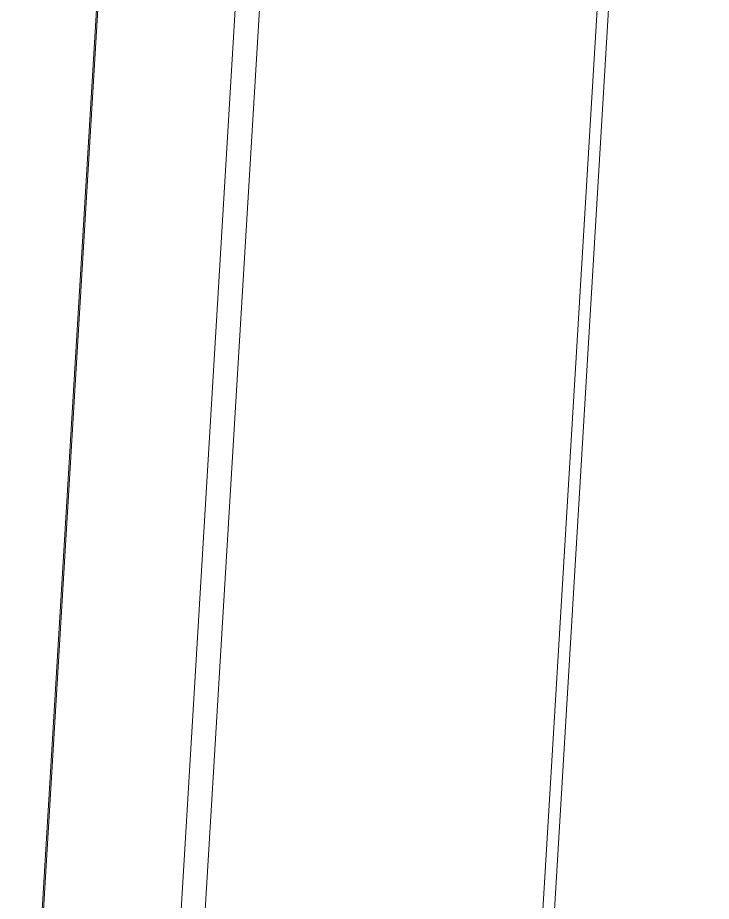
# Model space of a CAD drawing. Header units: inches. Extents: x 5637 to 5934, y 574 to 784.
# Drawn here: x 5867.81 to 5879.05, y 672.81 to 687.14 of the extents above; entities that cross this region are included whole.
import ezdxf

# ---------------------------------------------------------------- set-up
doc = ezdxf.new("R2010")
doc.units = ezdxf.units.IN
doc.header["$MEASUREMENT"] = 0
doc.layers.get('0').update_dxf_attribs({"lineweight": 18})

msp = doc.modelspace()

# ---------------------------------------------------------------- linework, layer by layer
at = {"color": 7, "linetype": 'Continuous'}
for p, q in [((5867.8052, 666.0468), (5870.7931, 715.7715)), ((5867.8267, 666.0358), (5870.8147, 715.7605)), ((5873.0083, 715.1575), (5870.0204, 665.4328)), ((5870.4098, 665.3952), (5873.3978, 715.1199)), ((5878.8634, 714.9834), (5875.8755, 665.2587)), ((5876.0634, 665.2714), (5879.0514, 714.9961))]:
    msp.add_line(p, q, dxfattribs=at)

doc.saveas('drawing.dxf')
